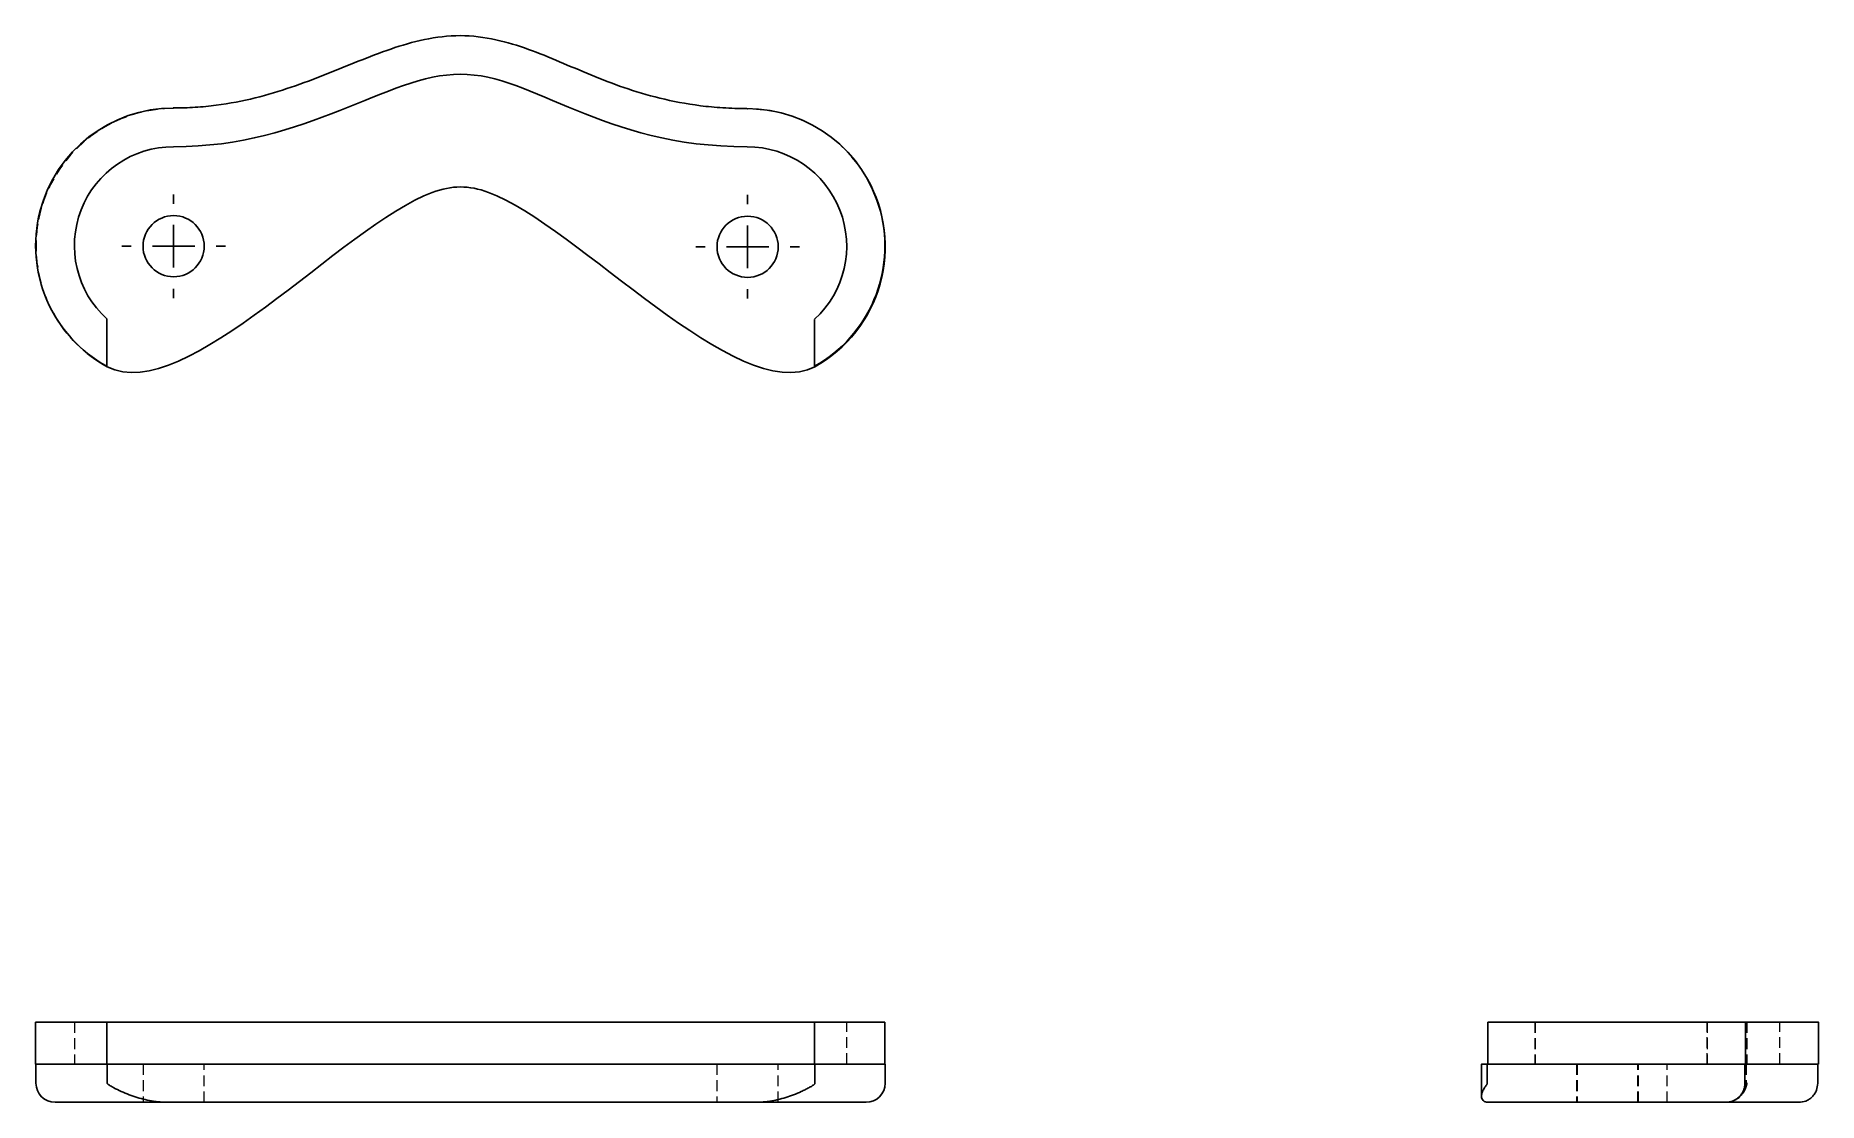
# Model space of a CAD drawing. Header units: millimetres. Extents: x 33 to 243, y 52 to 178.
import ezdxf

# ---------------------------------------------------------------- set-up
doc = ezdxf.new("R2010")
doc.units = ezdxf.units.MM
doc.linetypes.add('HIDDEN', pattern=[1.905, 1.27, -0.635])
doc.layers.add('10', color=7, linetype='Continuous')

# ---------------------------------------------------------------- blocks, each defined once
blk = doc.blocks.new('SW_CENTERMARKSYMBOL_0')
at = {"layer": '10', "color": 0}
for p, q in [((0, 5), (0, 6.1)), ((0, 0), (0, 2.5)), ((-5, 0), (-6.1, 0)), ((0, 0), (-2.5, 0)), ((0, 0), (0, -2.5)), ((0, 0), (2.5, 0)), ((5, 0), (6.1, 0)), ((0, -5), (0, -6.1))]:
    blk.add_line(p, q, dxfattribs=at)
blk = doc.blocks.new('SW_CENTERMARKSYMBOL_1')
at = {"layer": '10', "color": 0}
for p, q in [((0, 5), (0, 6.1)), ((0, 0), (0, 2.5)), ((-5, 0), (-6.1, 0)), ((0, 0), (-2.5, 0)), ((0, 0), (0, -2.5)), ((0, 0), (2.5, 0)), ((5, 0), (6.1, 0)), ((0, -5), (0, -6.1))]:
    blk.add_line(p, q, dxfattribs=at)

msp = doc.modelspace()

# ---------------------------------------------------------------- linework, layer by layer
at = {"color": 7, "linetype": 'Continuous', "lineweight": 25}
for p, q in [((41.39, 138.91), (41.39, 144.49)), ((124.69, 144.44), (124.69, 138.91)), ((33, 61.73), (33, 56.78)), ((33, 61.73), (41.39, 61.73)), ((41.39, 61.73), (41.39, 56.78)), ((41.39, 61.73), (49.24, 61.73)), ((116.76, 61.73), (124.69, 61.73)), ((124.69, 61.73), (124.69, 56.78)), ((124.69, 61.73), (132.96, 61.73)), ((132.96, 56.78), (132.96, 61.73)), ((203.91, 61.73), (203.91, 56.78)), ((203.91, 61.73), (234.25, 61.73)), ((234.25, 56.78), (234.25, 61.73)), ((242.83, 56.78), (242.83, 61.73)), ((33, 56.78), (35.09, 56.78)), ((33.04, 56.78), (33.04, 54.53)), ((35.09, 56.78), (41.43, 56.78)), ((41.43, 56.78), (41.43, 54.53)), ((124.73, 56.78), (124.73, 54.53)), ((124.73, 56.78), (133, 56.78)), ((133, 54.53), (133, 56.78)), ((203.18, 56.78), (203.18, 53.05)), ((203.18, 56.78), (203.18, 53.03)), ((203.85, 56.78), (203.85, 54.53)), ((203.85, 56.78), (225.94, 56.78)), ((225.94, 56.78), (234.25, 56.78)), ((234.18, 54.53), (234.18, 56.78)), ((242.76, 54.53), (242.76, 56.78)), ((233.5, 52.86), (233.04, 52.57)), ((48.76, 52.28), (35.29, 52.28)), ((130.75, 52.28), (117.53, 52.28)), ((231.93, 52.28), (204.05, 52.28))]:
    msp.add_line(p, q, dxfattribs=at)
at = {"color": 7, "linetype": 'HIDDEN', "lineweight": 18}
for p, q in [((37.57, 61.73), (37.57, 56.78)), ((128.46, 56.78), (128.46, 61.73)), ((209.44, 61.73), (209.44, 56.78)), ((209.49, 61.73), (209.49, 56.78)), ((229.75, 61.73), (229.75, 56.78)), ((229.75, 56.78), (229.75, 61.73)), ((234.25, 61.73), (234.25, 56.78)), ((234.32, 61.73), (234.32, 56.78)), ((234.4, 61.73), (234.4, 56.78)), ((238.3, 56.78), (238.3, 61.73)), ((45.64, 56.78), (45.64, 52.28)), ((52.84, 52.28), (52.84, 56.78)), ((113.19, 56.78), (113.19, 52.28)), ((120.4, 52.28), (120.4, 56.78)), ((124.73, 56.78), (124.69, 56.78)), ((214.38, 56.78), (214.38, 52.28)), ((214.44, 56.78), (214.44, 52.28)), ((221.58, 52.28), (221.58, 56.78)), ((221.65, 52.28), (221.65, 56.78)), ((225.02, 52.28), (225.02, 56.78)), ((234.18, 56.78), (234.18, 54.53)), ((234.25, 56.78), (234.25, 54.53)), ((234.33, 56.78), (234.33, 54.53)), ((231.93, 52.28), (232, 52.28))]:
    msp.add_line(p, q, dxfattribs=at)
at = {"color": 7, "linetype": 'Continuous', "lineweight": 25}
for centre in [(49.24, 153.05), (116.8, 152.98)]:
    msp.add_circle(centre, 3.6, dxfattribs=at)
for centre, radius, start, end in [((49.2, 153.11), 16.2, 89.9994, 241.1814), ((116.76, 153.05), 16.2, 299.2998, 90.1306), ((49.2, 153.11), 11.64, 89.8173, 227.8383), ((116.76, 153.05), 11.7, 312.6566, 90), ((116.8, 152.98), 16.2, 299.2998, 29.4339), ((49.24, 153.05), 16.2, 209.1658, 241.1814), ((35.29, 54.53), 2.25, 180, 270), ((130.75, 54.53), 2.25, 270, 0)]:
    msp.add_arc(centre, radius, start, end, dxfattribs=at)
at = {"color": 7, "linetype": 'HIDDEN', "lineweight": 18}
for centre, start, end in [((49.24, 153.05), 89.9994, 209.1658), ((116.8, 152.98), 29.4339, 90.1306)]:
    msp.add_arc(centre, 16.2, start, end, dxfattribs=at)
at = {"color": 7, "linetype": 'Continuous', "lineweight": 25}
for points, knots in [([(116.72, 169.25), (115.78, 169.25), (113.84, 169.31), (110.35, 169.65), (106.39, 170.41), (102.18, 171.69), (98.32, 173.19), (94.66, 174.78), (91.03, 176.27), (87.23, 177.46), (82.98, 178.01), (78.7, 177.48), (74.79, 176.31), (70.97, 174.83), (67.12, 173.24), (63.12, 171.73), (58.89, 170.44), (55.07, 169.7), (51.82, 169.37), (50.07, 169.31), (49.2, 169.32)], [0, 0, 0, 0, 0.03125, 0.0625, 0.125, 0.1875, 0.25, 0.3125, 0.375, 0.4375, 0.5, 0.5625, 0.625, 0.6875, 0.75, 0.8125, 0.875, 0.9375, 0.96875, 1, 1, 1, 1]), ([(41.43, 138.85), (50.63, 134.16), (73.25, 160.19), (92.61, 160.29), (115.52, 134.16), (124.73, 138.85)], [0, 0, 0, 0, 0.452398, 0.552398, 1, 1, 1, 1]), ([(234.25, 61.73), (234.27, 61.73), (234.31, 61.73), (234.63, 61.73), (235.11, 61.73), (235.72, 61.73), (236.5, 61.73), (237.48, 61.73), (238.63, 61.73), (239.7, 61.73), (240.64, 61.73), (241.43, 61.73), (242.12, 61.73), (242.6, 61.73), (242.85, 61.73), (242.8, 61.73), (242.79, 61.73)], [0, 0, 0, 0, 0.090424, 0.174024, 0.252346, 0.32642, 0.396992, 0.485542, 0.571, 0.654512, 0.717822, 0.781142, 0.845187, 0.911142, 0.978944, 1, 1, 1, 1]), ([(41.43, 56.78), (50.63, 56.78), (73.25, 56.78), (92.61, 56.78), (115.52, 56.78), (124.73, 56.78)], [0, 0, 0, 0, 0.452398, 0.552398, 1, 1, 1, 1]), ([(203.2, 56.78), (203.2, 56.78), (203.18, 56.78), (203.36, 56.78), (203.69, 56.78), (203.85, 56.78)], [0, 0, 0, 0, 0.175928, 0.591307, 1, 1, 1, 1]), ([(234.25, 56.78), (234.27, 56.78), (234.31, 56.78), (234.63, 56.78), (235.11, 56.78), (235.72, 56.78), (236.5, 56.78), (237.48, 56.78), (238.63, 56.78), (239.7, 56.78), (240.64, 56.78), (241.43, 56.78), (242.12, 56.78), (242.6, 56.78), (242.85, 56.78), (242.8, 56.78), (242.79, 56.78)], [0, 0, 0, 0, 0.090424, 0.174024, 0.252346, 0.32642, 0.396992, 0.485542, 0.571, 0.654512, 0.717822, 0.781142, 0.845187, 0.911142, 0.978944, 1, 1, 1, 1]), ([(41.43, 54.53), (41.43, 54.52), (41.43, 54.51), (41.44, 54.48), (41.46, 54.46), (41.48, 54.44), (41.5, 54.41), (41.54, 54.38), (41.6, 54.34), (41.68, 54.29), (41.88, 54.17), (42.33, 53.92), (43.07, 53.55), (44, 53.17), (44.95, 52.84), (45.9, 52.59), (46.75, 52.43), (47.49, 52.33), (48.13, 52.29), (48.55, 52.28), (48.76, 52.28)], [0, 0, 0, 0, 0.002716, 0.005643, 0.008946, 0.012962, 0.018128, 0.024213, 0.03166, 0.045573, 0.063134, 0.126012, 0.250782, 0.379156, 0.500563, 0.625972, 0.750133, 0.832124, 0.915367, 1, 1, 1, 1]), ([(117.53, 52.28), (117.63, 52.28), (117.84, 52.28), (118.15, 52.29), (118.47, 52.31), (118.78, 52.34), (119.09, 52.37), (119.61, 52.44), (120.34, 52.59), (121.28, 52.84), (122.22, 53.16), (122.97, 53.48), (123.56, 53.76), (123.93, 53.95), (124.2, 54.1), (124.37, 54.2), (124.5, 54.28), (124.57, 54.33), (124.62, 54.37), (124.66, 54.41), (124.69, 54.44), (124.72, 54.49), (124.72, 54.51), (124.73, 54.53)], [0, 0, 0, 0, 0.042192, 0.084071, 0.12565, 0.166944, 0.207971, 0.248751, 0.372836, 0.49832, 0.619905, 0.747744, 0.812144, 0.873859, 0.908547, 0.936953, 0.9545, 0.968503, 0.975371, 0.981112, 0.988857, 0.995001, 1, 1, 1, 1]), ([(204.05, 52.28), (204.01, 52.28), (203.93, 52.28), (203.83, 52.29), (203.73, 52.31), (203.64, 52.34), (203.55, 52.37), (203.42, 52.44), (203.28, 52.59), (203.18, 52.84), (203.17, 53.16), (203.26, 53.48), (203.4, 53.76), (203.51, 53.95), (203.61, 54.1), (203.68, 54.2), (203.74, 54.28), (203.77, 54.33), (203.8, 54.37), (203.82, 54.41), (203.83, 54.44), (203.85, 54.49), (203.85, 54.51), (203.85, 54.53)], [0, 0, 0, 0, 0.042192, 0.084071, 0.12565, 0.166944, 0.207971, 0.248751, 0.372836, 0.49832, 0.619905, 0.747744, 0.812144, 0.873859, 0.908547, 0.936953, 0.9545, 0.968503, 0.975371, 0.981112, 0.988857, 0.995001, 1, 1, 1, 1]), ([(234.18, 54.53), (234.18, 54.48), (234.18, 54.38), (234.16, 54.22), (234.14, 54.06), (234.1, 53.9), (234.05, 53.74), (233.98, 53.58), (233.9, 53.43), (233.8, 53.27), (233.7, 53.12), (233.57, 52.98), (233.44, 52.85), (233.3, 52.73), (233.14, 52.63), (232.98, 52.53), (232.81, 52.45), (232.64, 52.39), (232.46, 52.34), (232.28, 52.3), (232.11, 52.28), (231.99, 52.28), (231.93, 52.28)], [0, 0, 0, 0, 0.0423774, 0.0861955, 0.1314156, 0.1779822, 0.225822, 0.274843, 0.3249347, 0.3759682, 0.4277976, 0.4802622, 0.5331883, 0.586393, 0.6396877, 0.6928817, 0.7457867, 0.7982206, 0.8500107, 0.9009973, 0.9510362, 1, 1, 1, 1]), ([(234.25, 54.53), (234.24, 54.37), (234.22, 54.06), (234.07, 53.62), (233.89, 53.27), (233.73, 53.1), (233.68, 53.05)], [0, 0, 0, 0, 0.289157, 0.573268, 0.852332, 1, 1, 1, 1]), ([(240.51, 52.28), (240.8, 52.31), (241.23, 52.35), (241.76, 52.63), (242.12, 52.92), (242.41, 53.29), (242.69, 53.81), (242.73, 54.24), (242.76, 54.53)], [0, 0, 0, 0, 0.239441, 0.368323, 0.499941, 0.631567, 0.760471, 1, 1, 1, 1]), ([(242.76, 54.53), (242.76, 54.53), (242.76, 54.53), (242.76, 54.53), (242.76, 54.53)], [0, 0, 0, 0, 0.506882, 1, 1, 1, 1]), ([(48.76, 52.28), (54.3, 52.28), (64.21, 52.28), (74.64, 52.28), (78.44, 52.28), (80.78, 52.28), (81.85, 52.28), (84, 52.28), (85.07, 52.28), (87.41, 52.28), (88.69, 52.28), (92.75, 52.28), (101.82, 52.28), (111.93, 52.28), (117.53, 52.28)], [0, 0, 0, 0, 0.25, 0.375, 0.4375, 0.4375, 0.5, 0.5, 0.5625, 0.5625, 0.625, 0.625, 0.75, 1, 1, 1, 1]), ([(240.47, 52.28), (240.47, 52.28), (240.47, 52.28), (240.03, 52.28), (239.25, 52.28), (238.2, 52.28), (237.06, 52.28), (235.93, 52.28), (234.87, 52.28), (233.89, 52.28), (233.04, 52.28), (232.4, 52.28), (232.01, 52.28), (231.96, 52.28), (231.93, 52.28)], [0, 0, 0, 0, 0.049463, 0.11913, 0.200552, 0.282602, 0.364988, 0.447362, 0.529471, 0.611268, 0.707483, 0.803963, 0.901283, 1, 1, 1, 1])]:
    msp.add_open_spline(points, degree=3, knots=knots, dxfattribs=at)
for points in [[(49.24, 164.75), (65, 164.75), (83.71, 181.84), (99.58, 164.75), (116.76, 164.75)], [(49.24, 61.73), (65, 61.73), (83.71, 61.73), (99.58, 61.73), (116.76, 61.73)]]:
    msp.add_open_spline(points, degree=3, dxfattribs=at)
at = {"color": 7, "linetype": 'HIDDEN', "lineweight": 18}
for points, knots in [([(234.43, 54.53), (234.38, 54.32), (234.29, 53.9), (233.94, 53.27), (233.5, 52.79), (233.17, 52.63), (233.04, 52.56)], [0, 0, 0, 0, 0.268499, 0.544305, 0.825309, 1, 1, 1, 1]), ([(234.44, 54.53), (234.42, 54.53), (234.37, 54.53), (234.36, 54.53), (234.36, 54.53)], [0, 0, 0, 0, 0.268415, 1, 1, 1, 1])]:
    msp.add_open_spline(points, degree=3, knots=knots, dxfattribs=at)

# ---------------------------------------------------------------- block references
at = {"layer": '10'}
for name, p in [('SW_CENTERMARKSYMBOL_1', (49.24, 153.05)), ('SW_CENTERMARKSYMBOL_0', (116.8, 152.98))]:
    msp.add_blockref(name, p, dxfattribs=at)

doc.saveas('drawing.dxf')
